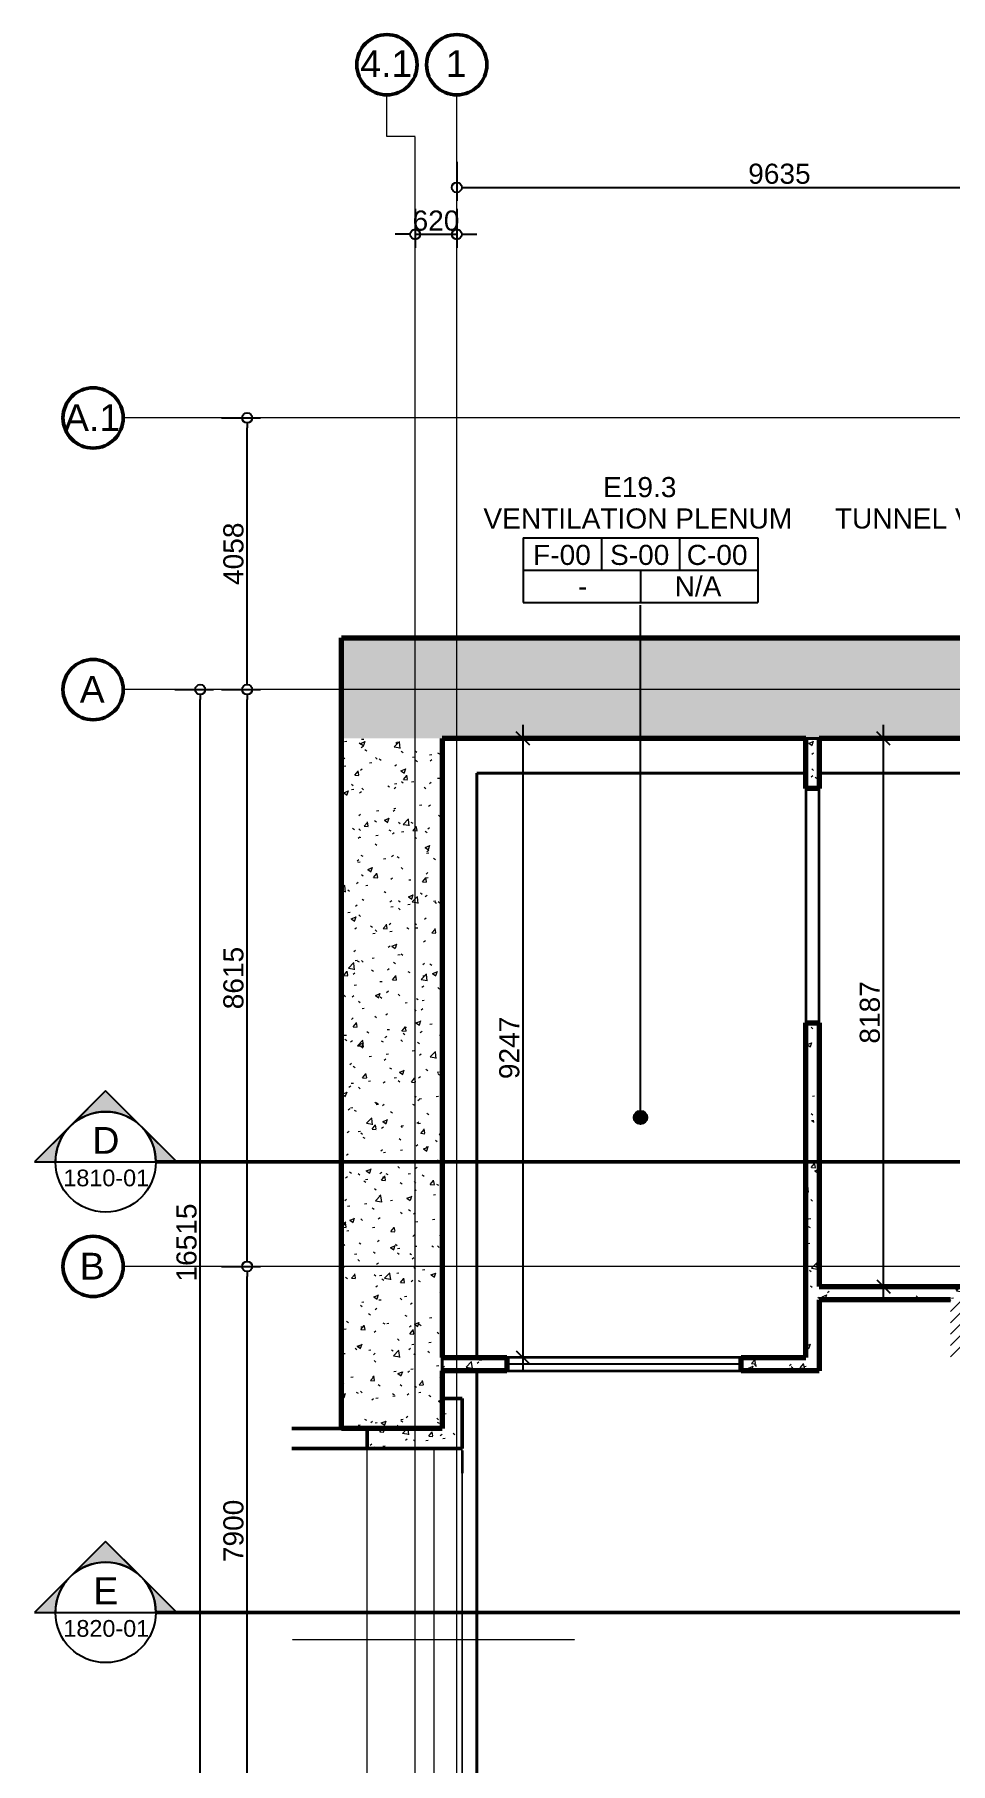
# Model space of a CAD drawing. Header units: millimetres. Extents: x -920220 to -841565, y -17301 to 82135.
# Drawn here: x -920220 to -906547, y -3843 to 21977 of the extents above; entities that cross this region are included whole.
import ezdxf

# ---------------------------------------------------------------- set-up
doc = ezdxf.new("R2010")
doc.units = ezdxf.units.MM
doc.linetypes.add('DPA_Grid _ Level 100', pattern=[10, 5.5, -1.6, 1.3, -1.6])
doc.linetypes.add('DPA_Hidden 500', pattern=[1.4, 0.8, -0.6])
for name, color, linetype, lineweight in [('A-ANNO-DIMS', 1, 'Continuous', 9), ('A-DETL-GENF', 2, 'Continuous', 9), ('A-DETL-MEDM', 4, 'Continuous', 50), ('A-DOOR-E', 2, 'Continuous', 25), ('A-FLOR-E', 2, 'Continuous', 35), ('A-GENM', 1, 'Continuous', 9), ('A-GENM-HDLN', 2, 'DPA_Hidden 500', 9), ('A-ROOM-IDEN', 3, 'Continuous', 25), ('A-ROOM-LINE', 3, 'Continuous', 25), ('A-WALL', 5, 'Continuous', 35), ('A-WALL-PATT', 1, 'Continuous', 35), ('G-ANNO-SECL', 3, 'Continuous', 9), ('S-GRID', 251, 'Continuous', 9), ('S-GRID-IDEN', 3, 'Continuous', 50), ('WALL-E', 2, 'Continuous', 35)]:
    doc.layers.add(name, color=color, linetype=linetype, lineweight=lineweight)
doc.styles.add('Arial', font='arial.ttf', dxfattribs={"height": 400})
doc.styles.add('Arial_1', font='arial.ttf', dxfattribs={"height": 250})
doc.styles.add('Arial_2', font='arial.ttf', dxfattribs={"height": 300})
doc.dimstyles.new('DPA-DIM-3_0_C-C', dxfattribs={"dimscale": 304.8, "dimtxt": 306.07782, "dimasz": 0.492126, "dimexe": 0.656168, "dimexo": 0.0625, "dimgap": 0.164042, "dimtad": 1, "dimdec": 0, "dimzin": 0, "dimdsep": 46, "dimtxsty": 'Arial_2', "dimblk1": 'DOTBLANK', "dimblk2": 'DOTBLANK', "dimsah": 1, "dimcen": 0.09, "dimdle": 0.656168, "dimadec": 8, "dimazin": 0, "dimtfac": 1, "dimtdec": 4, "dimtix": 1, "dimtmove": 0, "dimatfit": 3, "dimfxl": 1.312336, "dimfxlon": 1, "dimtvp": 1, "dimtolj": 1, "dimtzin": 0, "dimarcsym": 2})
doc.dimstyles.new('DPA-DIM-3_0_T-T', dxfattribs={"dimscale": 304.8, "dimtxt": 306.07782, "dimasz": 0.656168, "dimexe": 0.656168, "dimexo": 0.0625, "dimgap": 0.164042, "dimtad": 1, "dimdec": 0, "dimzin": 0, "dimdsep": 46, "dimtxsty": 'Arial_2', "dimblk1": 'OBLIQUE', "dimblk2": 'OBLIQUE', "dimsah": 1, "dimcen": 0.09, "dimdle": 0.656168, "dimadec": 8, "dimazin": 0, "dimtfac": 1, "dimtdec": 4, "dimtix": 1, "dimtmove": 0, "dimatfit": 3, "dimfxl": 1.312336, "dimfxlon": 1, "dimtvp": 1, "dimtolj": 1, "dimtzin": 0, "dimarcsym": 2})
pattern_1 = [(50, (0, 0), (728.7365, -63.75582), [76.2, -838.2]), (355, (0, 0), (-140.9716, 764.2276), [60.96, -670.56]), (100.451, (60.7, -5.3), (587.77, 700.46675), [64.76, -712.36]), (46.184, (0, 203.2), (1084.3162, -168.171), [114.3, -1257.3]), (96.636, (90.4, 189.2), (949.6099, 989.7098), [97.14, -1068.54]), (351.184, (0, 203.2), (949.6206, 989.7012), [91.44, -1005.84]), (21, (101.6, 152.4), (606.45787, -409.06057), [76.2, -838.2]), (326, (101.6, 152.4), (247.20834, 736.7529), [60.96, -670.56]), (71.451, (152.14, 118.3), (853.66825, 327.68547), [64.76, -712.36]), (37.5, (0, 0), (12.35469, 338.22012), [33.528, -628.904, 33.528, -647.192, -673.1]), (37.5, (0, 0), (12.35469, 338.22012), [-1343.152, 33.528, -639.572]), (7.5, (0, 0), (267.27887, 400.72213), [33.528, -354.584, 33.528, -613.664, -256.54]), (7.5, (0, 0), (267.27887, 400.72213), [-1035.304, 33.528, -223.012]), (327.5, (-226.57, 0), (542.36333, -22.915345), [33.528, -220.472, 33.528, -758.952, -1051.56]), (327.5, (-226.57, 0), (542.36333, -22.915345), [-1046.48, 33.528, -1018.032]), (317.5, (-328.17, 0), (592.51696, 101.7071), [33.528, -296.672, 33.528, -492.76, -746.76]), (317.5, (-328.17, 0), (592.51696, 101.7071), [-856.488, 33.528, -713.232])]

# ---------------------------------------------------------------- blocks, each defined once
blk = doc.blocks.new('vent_grill - vent_grill H3500xW3500-11544779-4260-01 ENLARGED UPPER PLATFORM LEVEL - REFLECTED CEILING PLAN - SHEET 1')
at = {"layer": 'A-DOOR-E'}
blk.add_line((-1750, 0), (1750, 0), dxfattribs=at)
blk = doc.blocks.new('Dpa_Tunnel_B_5700 - Dpa_Tunnel_B_5700-6780011-4260-01 ENLARGED UPPER PLATFORM LEVEL - REFLECTED CEILING PLAN - SHEET 1')
at = {"layer": 'A-DETL-GENF'}
for p, q in [((561, 2850), (3100, 2850)), ((561, -2850), (3100, -2850))]:
    blk.add_line(p, q, dxfattribs=at)
at = {"layer": 'A-GENM'}
blk.add_line((3100, -2850), (3100, 2850), dxfattribs=at)
at = {"layer": 'A-GENM-HDLN'}
for p, q in [((1680, 2850), (2680, 2850)), ((1680, -2850), (1680, 2850)), ((2680, 2850), (2680, -2850)), ((561, 0), (4781, 0)), ((2680, -2850), (1680, -2850))]:
    blk.add_line(p, q, dxfattribs=at)
blk = doc.blocks.new('Section - Section Head-531884-4260-01 ENLARGED UPPER PLATFORM LEVEL - REFLECTED CEILING PLAN - SHEET 1')
at = {"layer": 'G-ANNO-SECL'}
h = blk.add_hatch(color=256, dxfattribs=at)
edge = h.paths.add_edge_path()
edge.add_line((-12.8, 5.3), (-7.5, 10.61))
edge.add_line((-7.5, 10.61), (-2.2, 5.3))
edge.add_arc((-7.5, 0), 7.5, 45, 135)
h = blk.add_hatch(color=256, dxfattribs=at)
edge = h.paths.add_edge_path()
edge.add_arc((-7.5, 0), 7.5, 0, 45)
edge.add_line((-2.2, 5.3), (3.11, 0))
edge.add_line((3.11, 0), (0, 0))
edge = h.paths.add_edge_path()
edge.add_line((-15, 0), (-18.11, 0))
edge.add_line((-18.11, 0), (-12.8, 5.3))
edge.add_arc((-7.5, 0), 7.5, 135, 180)
at = {"layer": 'G-ANNO-SECL', "lineweight": 25}
for p, q in [((-7.5, 10.61), (-18.11, 0)), ((-7.5, 10.61), (-12.8, 5.3)), ((3.11, 0), (-7.5, 10.61)), ((-2.2, 5.3), (-7.5, 10.61)), ((-12.8, 5.3), (-18.11, 0)), ((3.11, 0), (-2.2, 5.3)), ((-18.11, 0), (-15, 0)), ((-18.11, 0), (-15, 0)), ((0, 0), (3.11, 0)), ((0, 0), (3.11, 0))]:
    blk.add_line(p, q, dxfattribs=at)
blk.add_circle((-7.5, 0), 7.5, dxfattribs=at)
for start, end in [(135, 180), (45, 135), (0, 45)]:
    blk.add_arc((-7.5, 0), 7.5, start, end, dxfattribs=at)
blk = doc.blocks.new('DPA_Room Tag Box - Standard-4486259-4260-01 ENLARGED UPPER PLATFORM LEVEL - REFLECTED CEILING PLAN - SHEET 1')
at = {"layer": 'A-ROOM-LINE'}
for p, q in [((-17.5, -2.94), (-17.5, -12.6)), ((-17.5, -2.94), (17.5, -2.94)), ((-5.83, -2.94), (-5.83, -7.77)), ((5.83, -2.94), (5.83, -7.77)), ((17.5, -2.94), (17.5, -12.6)), ((-17.5, -7.77), (17.5, -7.77)), ((0, -7.77), (0, -12.6)), ((-17.5, -12.6), (17.5, -12.6))]:
    blk.add_line(p, q, dxfattribs=at)
blk = doc.blocks.new('Grid - 100 Scale-2291345-4260-01 ENLARGED UPPER PLATFORM LEVEL - REFLECTED CEILING PLAN - SHEET 1')
at = {"layer": 'S-GRID-IDEN'}
blk.add_circle((0, 0), 4.5, dxfattribs=at)
blk = doc.blocks.new('_DotBlank')
at = {"color": 0, "linetype": 'ByBlock', "lineweight": -2}
blk.add_line((-0.5, 0), (-1, 0), dxfattribs=at)
blk.add_circle((0, 0), 0.5, dxfattribs=at)
blk = doc.blocks.new('*D741')
at = {"layer": 'A-ANNO-DIMS', "color": 0, "lineweight": -2, "transparency": 16777216}
for p, q in [((-55235, 16496), (-55235, 15915)), ((-45600, 16496), (-45600, 15915)), ((-55085, 16115), (-45750, 16115))]:
    blk.add_line(p, q, dxfattribs=at)
at = {"layer": 'Defpoints', "color": 0, "transparency": 16777216}
for p in [(-55235, 16515), (-45600, 16515), (-45600, 16115)]:
    blk.add_point(p, dxfattribs=at)
at = {"layer": 'A-ANNO-DIMS', "color": 0, "lineweight": -2, "transparency": 16777216, "xscale": 150, "yscale": 150, "zscale": 150, "rotation": 180}
blk.add_blockref('_DotBlank', (-55235, 16115), dxfattribs=at)
at = {"layer": 'A-ANNO-DIMS', "color": 0, "lineweight": -2, "transparency": 16777216, "xscale": 150, "yscale": 150, "zscale": 150}
blk.add_blockref('_DotBlank', (-45600, 16115), dxfattribs=at)
at = {"layer": 'A-ANNO-DIMS', "color": 0, "transparency": 16777216, "insert": (-50418, 16318), "char_height": 300, "width": 1107.53, "attachment_point": 5, "style": 'Arial_2'}
blk.add_mtext('\\A1;9635', dxfattribs=at)
blk = doc.blocks.new('_Oblique')
at = {"color": 0, "linetype": 'ByBlock', "lineweight": -2}
blk.add_line((-0.5, -0.5), (0.5, 0.5), dxfattribs=at)
blk = doc.blocks.new('*D747')
at = {"layer": 'A-ANNO-DIMS', "color": 0, "lineweight": -2, "transparency": 16777216}
for p, q in [((-54246, -1560), (-54246, 8087)), ((-54627, 7887), (-54046, 7887)), ((-54627, -1360), (-54046, -1360))]:
    blk.add_line(p, q, dxfattribs=at)
at = {"layer": 'Defpoints', "color": 0, "transparency": 16777216}
for p in [(-54646, 7887), (-54246, 7887), (-54646, -1360)]:
    blk.add_point(p, dxfattribs=at)
at = {"layer": 'A-ANNO-DIMS', "color": 0, "lineweight": -2, "transparency": 16777216, "xscale": 200, "yscale": 200, "zscale": 200}
for p, rotation in [((-54246, 7887), 90), ((-54246, -1360), 270)]:
    blk.add_blockref('_Oblique', p, dxfattribs=dict(at, rotation=rotation))
at = {"layer": 'A-ANNO-DIMS', "color": 0, "transparency": 16777216, "insert": (-54449, 3264), "char_height": 300, "width": 1107.53, "attachment_point": 5, "rotation": 90, "style": 'Arial_2'}
blk.add_mtext('\\A1;9247', dxfattribs=at)
blk = doc.blocks.new('*D760')
at = {"layer": 'A-ANNO-DIMS', "color": 0, "lineweight": -2, "transparency": 16777216}
for p, q in [((-48864, -500), (-48864, 8087)), ((-49245, 7887), (-48664, 7887)), ((-49245, -300), (-48664, -300))]:
    blk.add_line(p, q, dxfattribs=at)
at = {"layer": 'Defpoints', "color": 0, "transparency": 16777216}
for p in [(-49264, 7887), (-48864, 7887), (-49264, -300)]:
    blk.add_point(p, dxfattribs=at)
at = {"layer": 'A-ANNO-DIMS', "color": 0, "lineweight": -2, "transparency": 16777216, "xscale": 200, "yscale": 200, "zscale": 200}
for p, rotation in [((-48864, 7887), 90), ((-48864, -300), 270)]:
    blk.add_blockref('_Oblique', p, dxfattribs=dict(at, rotation=rotation))
at = {"layer": 'A-ANNO-DIMS', "color": 0, "transparency": 16777216, "insert": (-49067, 3794), "char_height": 300, "width": 1107.53, "attachment_point": 5, "rotation": 90, "style": 'Arial_2'}
blk.add_mtext('\\A1;8187', dxfattribs=at)
blk = doc.blocks.new('*D778')
at = {"layer": 'A-ANNO-DIMS', "color": 0, "lineweight": -2, "transparency": 16777216}
for p, q in [((-58746, 0), (-58165, 0)), ((-58365, -7750), (-58365, -150)), ((-58746, -7900), (-58165, -7900))]:
    blk.add_line(p, q, dxfattribs=at)
at = {"layer": 'Defpoints', "color": 0, "transparency": 16777216}
for p in [(-58765, 0), (-58365, 0), (-58765, -7900)]:
    blk.add_point(p, dxfattribs=at)
at = {"layer": 'A-ANNO-DIMS', "color": 0, "lineweight": -2, "transparency": 16777216, "xscale": 150, "yscale": 150, "zscale": 150}
for p, rotation in [((-58365, 0), 90), ((-58365, -7900), 270)]:
    blk.add_blockref('_DotBlank', p, dxfattribs=dict(at, rotation=rotation))
at = {"layer": 'A-ANNO-DIMS', "color": 0, "transparency": 16777216, "insert": (-58568, -3950), "char_height": 300, "width": 1107.53, "attachment_point": 5, "rotation": 90, "style": 'Arial_2'}
blk.add_mtext('\\A1;7900', dxfattribs=at)
blk = doc.blocks.new('*D779')
at = {"layer": 'A-ANNO-DIMS', "color": 0, "lineweight": -2, "transparency": 16777216}
for p, q in [((-58746, 8615), (-58165, 8615)), ((-58365, 150), (-58365, 8465)), ((-58746, 0), (-58165, 0))]:
    blk.add_line(p, q, dxfattribs=at)
at = {"layer": 'Defpoints', "color": 0, "transparency": 16777216}
for p in [(-58765, 8615), (-58365, 8615), (-58765, 0)]:
    blk.add_point(p, dxfattribs=at)
at = {"layer": 'A-ANNO-DIMS', "color": 0, "lineweight": -2, "transparency": 16777216, "xscale": 150, "yscale": 150, "zscale": 150}
for p, rotation in [((-58365, 8615), 90), ((-58365, 0), 270)]:
    blk.add_blockref('_DotBlank', p, dxfattribs=dict(at, rotation=rotation))
at = {"layer": 'A-ANNO-DIMS', "color": 0, "transparency": 16777216, "insert": (-58568, 4307), "char_height": 300, "width": 1107.53, "attachment_point": 5, "rotation": 90, "style": 'Arial_2'}
blk.add_mtext('\\A1;8615', dxfattribs=at)
blk = doc.blocks.new('*D780')
at = {"layer": 'A-ANNO-DIMS', "color": 0, "lineweight": -2, "transparency": 16777216}
for p, q in [((-58746, 12673), (-58165, 12673)), ((-58365, 8765), (-58365, 12523)), ((-58746, 8615), (-58165, 8615))]:
    blk.add_line(p, q, dxfattribs=at)
at = {"layer": 'Defpoints', "color": 0, "transparency": 16777216}
for p in [(-58765, 12673), (-58365, 12673), (-58765, 8615)]:
    blk.add_point(p, dxfattribs=at)
at = {"layer": 'A-ANNO-DIMS', "color": 0, "lineweight": -2, "transparency": 16777216, "xscale": 150, "yscale": 150, "zscale": 150}
for p, rotation in [((-58365, 12673), 90), ((-58365, 8615), 270)]:
    blk.add_blockref('_DotBlank', p, dxfattribs=dict(at, rotation=rotation))
at = {"layer": 'A-ANNO-DIMS', "color": 0, "transparency": 16777216, "insert": (-58568, 10644), "char_height": 300, "width": 1107.53, "attachment_point": 5, "rotation": 90, "style": 'Arial_2'}
blk.add_mtext('\\A1;4058', dxfattribs=at)
blk = doc.blocks.new('*D781')
at = {"layer": 'A-ANNO-DIMS', "color": 0, "lineweight": -2, "transparency": 16777216}
for p, q in [((-55855, 15796), (-55855, 15215)), ((-55235, 15796), (-55235, 15215)), ((-56005, 15415), (-56155, 15415)), ((-55855, 15415), (-55235, 15415)), ((-55085, 15415), (-54935, 15415))]:
    blk.add_line(p, q, dxfattribs=at)
at = {"layer": 'Defpoints', "color": 0, "transparency": 16777216}
for p in [(-55855, 15815), (-55235, 15815), (-55235, 15415)]:
    blk.add_point(p, dxfattribs=at)
at = {"layer": 'A-ANNO-DIMS', "color": 0, "lineweight": -2, "transparency": 16777216, "xscale": 150, "yscale": 150, "zscale": 150}
blk.add_blockref('_DotBlank', (-55855, 15415), dxfattribs=at)
at = {"layer": 'A-ANNO-DIMS', "color": 0, "lineweight": -2, "transparency": 16777216, "xscale": 150, "yscale": 150, "zscale": 150, "rotation": 180}
blk.add_blockref('_DotBlank', (-55235, 15415), dxfattribs=at)
at = {"layer": 'A-ANNO-DIMS', "color": 0, "transparency": 16777216, "insert": (-55545, 15618), "char_height": 300, "width": 830.65, "attachment_point": 5, "style": 'Arial_2'}
blk.add_mtext('\\A1;620', dxfattribs=at)
blk = doc.blocks.new('*D782')
at = {"layer": 'A-ANNO-DIMS', "color": 0, "lineweight": -2, "transparency": 16777216}
for p, q in [((-59446, 8615), (-58865, 8615)), ((-59065, -7750), (-59065, 8465)), ((-59446, -7900), (-58865, -7900))]:
    blk.add_line(p, q, dxfattribs=at)
at = {"layer": 'Defpoints', "color": 0, "transparency": 16777216}
for p in [(-59465, 8615), (-59065, 8615), (-59465, -7900)]:
    blk.add_point(p, dxfattribs=at)
at = {"layer": 'A-ANNO-DIMS', "color": 0, "lineweight": -2, "transparency": 16777216, "xscale": 150, "yscale": 150, "zscale": 150}
for p, rotation in [((-59065, 8615), 90), ((-59065, -7900), 270)]:
    blk.add_blockref('_DotBlank', p, dxfattribs=dict(at, rotation=rotation))
at = {"layer": 'A-ANNO-DIMS', "color": 0, "transparency": 16777216, "insert": (-59268, 357), "char_height": 300, "width": 1384.41, "attachment_point": 5, "rotation": 90, "style": 'Arial_2'}
blk.add_mtext('\\A1;16515', dxfattribs=at)
blk = doc.blocks.new('*U740')
at = {"layer": 'S-GRID'}
for p, q in [((-56277.9, 16876.5), (-56277.9, 17498.2)), ((-55855, 16876.5), (-56277.9, 16876.5))]:
    blk.add_line(p, q, dxfattribs=at)
at = {"layer": 'S-GRID', "linetype": 'DPA_Grid _ Level 100'}
for p, q in [((-55235, -20855.1), (-55235, 17498.2)), ((-55855, -20855.1), (-55855, 16876.5)), ((12525, 12673), (-60214, 12673)), ((12525, 8615), (-60214, 8615)), ((12525, 0), (-60214, 0))]:
    blk.add_line(p, q, dxfattribs=at)
at = {"layer": 'S-GRID-IDEN', "xscale": 99.99999999999993, "yscale": 99.99999999999993, "zscale": 99.99999999999993}
for p in [(-56277.9, 17948.2), (-55235, 17948.2)]:
    blk.add_blockref('Grid - 100 Scale-2291345-4260-01 ENLARGED UPPER PLATFORM LEVEL - REFLECTED CEILING PLAN - SHEET 1', p, dxfattribs=at)
at = {"layer": 'S-GRID-IDEN', "xscale": 99.99999999999993, "yscale": 99.99999999999993, "zscale": 99.99999999999993, "rotation": 89.9999999999998}
for p in [(-60664, 12673), (-60664, 8615), (-60664, 0)]:
    blk.add_blockref('Grid - 100 Scale-2291345-4260-01 ENLARGED UPPER PLATFORM LEVEL - REFLECTED CEILING PLAN - SHEET 1', p, dxfattribs=at)
at = {"layer": 'S-GRID-IDEN', "lineweight": 9, "char_height": 400, "attachment_point": 1, "style": 'Arial'}
for s, insert, width in [('4.1', (-56675.7, 18164), 945.991), ('1', (-55398.3, 18164), 376.793), ('A.1', (-61098.3, 12876.9), 1026.16), ('A', (-60863.8, 8818.9), 456.962), ('B', (-60863.8, 203.9), 456.962)]:
    blk.add_mtext(s, dxfattribs=dict(at, insert=insert, width=width))
at = {"layer": 'A-ANNO-DIMS'}
for base, p1, p2, override, picture, middle in [((-45600, 16115), (-55235, 16515), (-45600, 16515), {"dimpost": '<>', "dimfxl": 9635}, '*D741', (-50417.5, 16318.3)), ((-55235, 15415), (-55855, 15815), (-55235, 15815), {"dimpost": '<>', "dimfxl": 620}, '*D781', (-55545, 15618.2))]:
    dim = blk.add_linear_dim(base=base, p1=p1, p2=p2, dimstyle='DPA-DIM-3_0_C-C', override=override, dxfattribs=at)
    dim.commit()
    dim.dimension.update_dxf_attribs({"geometry": picture, "text_midpoint": middle})
for base, p1, p2, dimstyle, override, picture, middle in [((-58365.3, 12673), (-58765.3, 8615), (-58765.3, 12673), 'DPA-DIM-3_0_C-C', {"dimpost": '<>', "dimfxl": 4057.997178}, '*D780', (-58568.5, 10644)), ((-59065.3, 8615), (-59465.3, -7900), (-59465.3, 8615), 'DPA-DIM-3_0_C-C', {"dimpost": '<>', "dimfxl": 16515.002991}, '*D782', (-59268.5, 357.5)), ((-58365.3, 8615), (-58765.3, 0), (-58765.3, 8615), 'DPA-DIM-3_0_C-C', {"dimpost": '<>', "dimfxl": 8614.999996}, '*D779', (-58568.5, 4307.5)), ((-54245.9, 7887.4), (-54645.9, -1360), (-54645.9, 7887.4), 'DPA-DIM-3_0_T-T', {"dimpost": '<>', "dimfxl": 9247.357908}, '*D747', (-54449.1, 3263.7)), ((-48864.3, 7887.4), (-49264.3, -300), (-49264.3, 7887.4), 'DPA-DIM-3_0_T-T', {"dimpost": '<>', "dimfxl": 8187.357908}, '*D760', (-49067.4, 3793.7)), ((-58365.3, 0), (-58765.3, -7900), (-58765.3, 0), 'DPA-DIM-3_0_C-C', {"dimpost": '<>', "dimfxl": 7900.002995}, '*D778', (-58568.5, -3950))]:
    dim = blk.add_linear_dim(base=base, p1=p1, p2=p2, angle=90, dimstyle=dimstyle, override=override, dxfattribs=at)
    dim.commit()
    dim.dimension.update_dxf_attribs({"geometry": picture, "text_midpoint": middle})

msp = doc.modelspace()

# ---------------------------------------------------------------- hatches: boundary and pattern name
at = {"layer": 'A-DETL-MEDM', "lineweight": 9}
h = msp.add_hatch(dxfattribs=at)
h.set_pattern_fill('FP_1', color=256, style=0, pattern_type=2)
h.set_pattern_definition(pattern_1)
h.paths.add_polyline_path([(-913837, 859), (-913837, 1609), (-914137, 1609), (-914137, 1159), (-915257, 1159), (-915257, 859)])
at = {"layer": 'A-ROOM-IDEN'}
h = msp.add_hatch(color=256, dxfattribs=at)
edge = h.paths.add_edge_path()
edge.add_arc((-911174, 5804), 100, 0, 360)
at = {"layer": 'A-WALL-PATT', "lineweight": 9}
h = msp.add_hatch(dxfattribs=at)
h.set_pattern_fill('FP_1', color=256, style=0, pattern_type=2)
h.set_pattern_definition(pattern_1)
h.paths.add_polyline_path([(-896525, 11466), (-896525, 12966), (-915637, 12966), (-915637, 11466), (-898813, 11466)])
h = msp.add_hatch(dxfattribs=at)
h.set_pattern_fill('FP_1', color=256, style=0, pattern_type=2)
h.set_pattern_definition(pattern_1)
h.paths.add_polyline_path([(-914137, 1159), (-914137, 11466), (-915637, 11466), (-915637, 1159), (-915257, 1159)])
h = msp.add_hatch(dxfattribs=at)
h.set_pattern_fill('FP_1', color=256, style=0, pattern_type=2)
h.set_pattern_definition(pattern_1)
h.paths.add_polyline_path([(-908707, 2219), (-908507, 2219), (-908507, 7216), (-908707, 7216), (-908707, 3752)])
h.paths.add_polyline_path([(-908707, 10716), (-908507, 10716), (-908507, 11466), (-908707, 11466)])
h = msp.add_hatch(dxfattribs=at)
h.set_pattern_fill('FP_1', color=256, style=0, pattern_type=2)
h.set_pattern_definition(pattern_1)
h.paths.add_polyline_path([(-907595, 3079), (-905407, 3079), (-905407, 3279), (-908507, 3279), (-908507, 3079)])
h = msp.add_hatch(dxfattribs=at)
h.set_pattern_fill('FP_2', color=256, style=0, pattern_type=2)
h.set_pattern_definition([(45, (0, 0), (-84.852814, 84.852814), [])])
h.paths.add_polyline_path([(-906347, 2219), (-906347, 3079), (-906547, 3079), (-906547, 2219)])
h = msp.add_hatch(dxfattribs=at)
h.set_pattern_fill('FP_1', color=256, style=0, pattern_type=2)
h.set_pattern_definition(pattern_1)
h.paths.add_polyline_path([(-908507, 2019), (-908507, 2219), (-909672, 2219), (-909672, 2019)])
h.paths.add_polyline_path([(-914137, 2019), (-913172, 2019), (-913172, 2219), (-914137, 2219), (-914137, 2119)])

# ---------------------------------------------------------------- linework, layer by layer
at = {"layer": 'A-DETL-MEDM'}
for p, q in [((-913837, 1609), (-914137, 1609)), ((-914137, 1609), (-914137, 1159)), ((-913837, 859), (-913837, 1609)), ((-915257, 1159), (-916377, 1159)), ((-915257, 859), (-915257, 1159)), ((-914137, 1159), (-915257, 1159)), ((-915257, 1159), (-915257, 859)), ((-916377, 859), (-915257, 859)), ((-915257, 859), (-913837, 859))]:
    msp.add_line(p, q, dxfattribs=at)
at = {"layer": 'A-FLOR-E'}
for p, q in [((-914137, 11466), (-895025, 11466)), ((-914137, 1159), (-914137, 11466)), ((-914137, 11466), (-914137, 1159)), ((-895025, 11466), (-914137, 11466)), ((-908707, 10946), (-913617, 10946)), ((-913617, 10946), (-913617, 2219)), ((-913617, 2219), (-913617, 10946)), ((-913617, 10946), (-908707, 10946)), ((-894507, 10946), (-908507, 10946)), ((-908507, 10946), (-894507, 10946)), ((-913617, 2019), (-913617, -5901)), ((-913617, -5901), (-913617, 2019))]:
    msp.add_line(p, q, dxfattribs=at)
at = {"layer": 'A-GENM', "lineweight": 35}
msp.add_line((-913837, 831), (-913837, 491), dxfattribs=at)
at = {"layer": 'A-GENM'}
for p, q in [((-913837, 831), (-913837, -4813)), ((-913837, -4473), (-913837, 491))]:
    msp.add_line(p, q, dxfattribs=at)
at = {"layer": 'A-ROOM-IDEN'}
msp.add_line((-911174, 5804), (-911174, 13456), dxfattribs=at)
msp.add_circle((-911174, 5804), 100, dxfattribs=at)
at = {"layer": 'A-WALL', "color": 7, "lineweight": 70}
for p, q in [((-915637, 11466), (-915637, 12966)), ((-915637, 12966), (-896525, 12966)), ((-915637, 1159), (-915637, 11466)), ((-908707, 11466), (-914137, 11466)), ((-914137, 11466), (-914137, 2219)), ((-908707, 10716), (-908707, 11466)), ((-896525, 11466), (-908507, 11466)), ((-908507, 11466), (-908507, 10716)), ((-908507, 10716), (-908707, 10716)), ((-908707, 2219), (-908707, 7216)), ((-908707, 7216), (-908507, 7216)), ((-908507, 7216), (-908507, 3279)), ((-908507, 3279), (-905407, 3279)), ((-908507, 3079), (-908507, 2219)), ((-906547, 3079), (-908507, 3079)), ((-914137, 2219), (-913172, 2219)), ((-913172, 2219), (-913172, 2119)), ((-913172, 2119), (-913172, 2019)), ((-909672, 2119), (-909672, 2219)), ((-909672, 2219), (-908707, 2219)), ((-909672, 2019), (-909672, 2119)), ((-908507, 2219), (-908507, 2119)), ((-908507, 2119), (-908507, 2019)), ((-914137, 2019), (-914137, 1159)), ((-913172, 2019), (-914137, 2019)), ((-908507, 2019), (-909672, 2019)), ((-914137, 1159), (-915637, 1159))]:
    msp.add_line(p, q, dxfattribs=at)
at = {"layer": 'G-ANNO-SECL', "lineweight": 25}
for p, q in [((-919909, 5140), (-918409, 5140)), ((-919909, -1588), (-918409, -1588))]:
    msp.add_line(p, q, dxfattribs=at)
at = {"layer": 'G-ANNO-SECL', "linetype": 'DPA_Grid _ Level 100', "lineweight": 50}
for p, q in [((-918409, 5140), (-844499, 5140)), ((-918409, -1588), (-844499, -1588))]:
    msp.add_line(p, q, dxfattribs=at)
at = {"layer": 'WALL-E'}
for p, q in [((-915637, 12966), (-915637, 1159)), ((-915637, 1159), (-915637, 12966)), ((-915637, 12966), (-914137, 12966)), ((-914137, 12966), (-915637, 12966)), ((-914137, 12966), (-896525, 12966)), ((-896525, 12966), (-914137, 12966)), ((-914137, 11466), (-914137, 1159)), ((-914137, 1159), (-914137, 11466)), ((-914137, 11466), (-895025, 11466)), ((-895025, 11466), (-914137, 11466)), ((-908707, 10716), (-908507, 10716)), ((-908707, 10716), (-908707, 7216)), ((-908507, 7216), (-908507, 10716)), ((-908707, 7216), (-908507, 7216)), ((-913172, 2019), (-913172, 2219)), ((-909672, 2219), (-913172, 2219)), ((-909672, 2019), (-909672, 2219)), ((-913172, 2019), (-909672, 2019))]:
    msp.add_line(p, q, dxfattribs=at)

# ---------------------------------------------------------------- block references
msp.add_blockref('*U740', (-858682, 3579))
at = {"layer": 'A-DETL-GENF'}
msp.add_blockref('Dpa_Tunnel_B_5700 - Dpa_Tunnel_B_5700-6780011-4260-01 ENLARGED UPPER PLATFORM LEVEL - REFLECTED CEILING PLAN - SHEET 1', (-916937, -1991), dxfattribs=at)
at = {"layer": 'A-DOOR-E', "rotation": 180}
msp.add_blockref('vent_grill - vent_grill H3500xW3500-11544779-4260-01 ENLARGED UPPER PLATFORM LEVEL - REFLECTED CEILING PLAN - SHEET 1', (-911422, 2119), dxfattribs=at)
at = {"layer": 'A-ROOM-IDEN', "xscale": 99.99999999999993, "yscale": 99.99999999999993, "zscale": 99.99999999999993}
msp.add_blockref('DPA_Room Tag Box - Standard-4486259-4260-01 ENLARGED UPPER PLATFORM LEVEL - REFLECTED CEILING PLAN - SHEET 1', (-911174, 14756), dxfattribs=at)
at = {"layer": 'G-ANNO-SECL', "lineweight": 25, "xscale": 99.99999999999993, "yscale": 99.99999999999993, "zscale": 99.99999999999993}
for p in [(-918409, 5140), (-918409, -1588)]:
    msp.add_blockref('Section - Section Head-531884-4260-01 ENLARGED UPPER PLATFORM LEVEL - REFLECTED CEILING PLAN - SHEET 1', p, dxfattribs=at)

# ---------------------------------------------------------------- texts
at = {"layer": 'A-ROOM-IDEN', "lineweight": 9, "char_height": 300, "attachment_point": 1, "style": 'Arial_2'}
for s, insert, width in [('E19.3', (-911733, 15369), 1354.85), ('VENTILATION PLENUM', (-913519, 14900), 5675.95), ('TUNNEL VENTILATION FAN ROOM', (-908272, 14900), 8505.9), ('F-00', (-912777, 14356), 1058.23), ('S-00', (-911629, 14356), 1090.29), ('C-00', (-910484, 14356), 1114.35), ('-', (-912108, 13887), 168.35), ('N/A', (-910665, 13887), 857.81)]:
    msp.add_mtext(s, dxfattribs=dict(at, insert=insert, width=width))
at = {"layer": 'G-ANNO-SECL', "lineweight": 25, "attachment_point": 1}
for s, insert, char_height, width, style in [('D', (-919357, 5662), 400, 489.03, 'Arial'), ('1810-01', (-919791, 5026), 250, 1539.24, 'Arial_1'), ('E', (-919343, -1066), 400, 456.96, 'Arial'), ('1820-01', (-919790, -1702), 250, 1539.24, 'Arial_1')]:
    msp.add_mtext(s, dxfattribs=dict(at, insert=insert, char_height=char_height, width=width, style=style))

doc.saveas('drawing.dxf')
